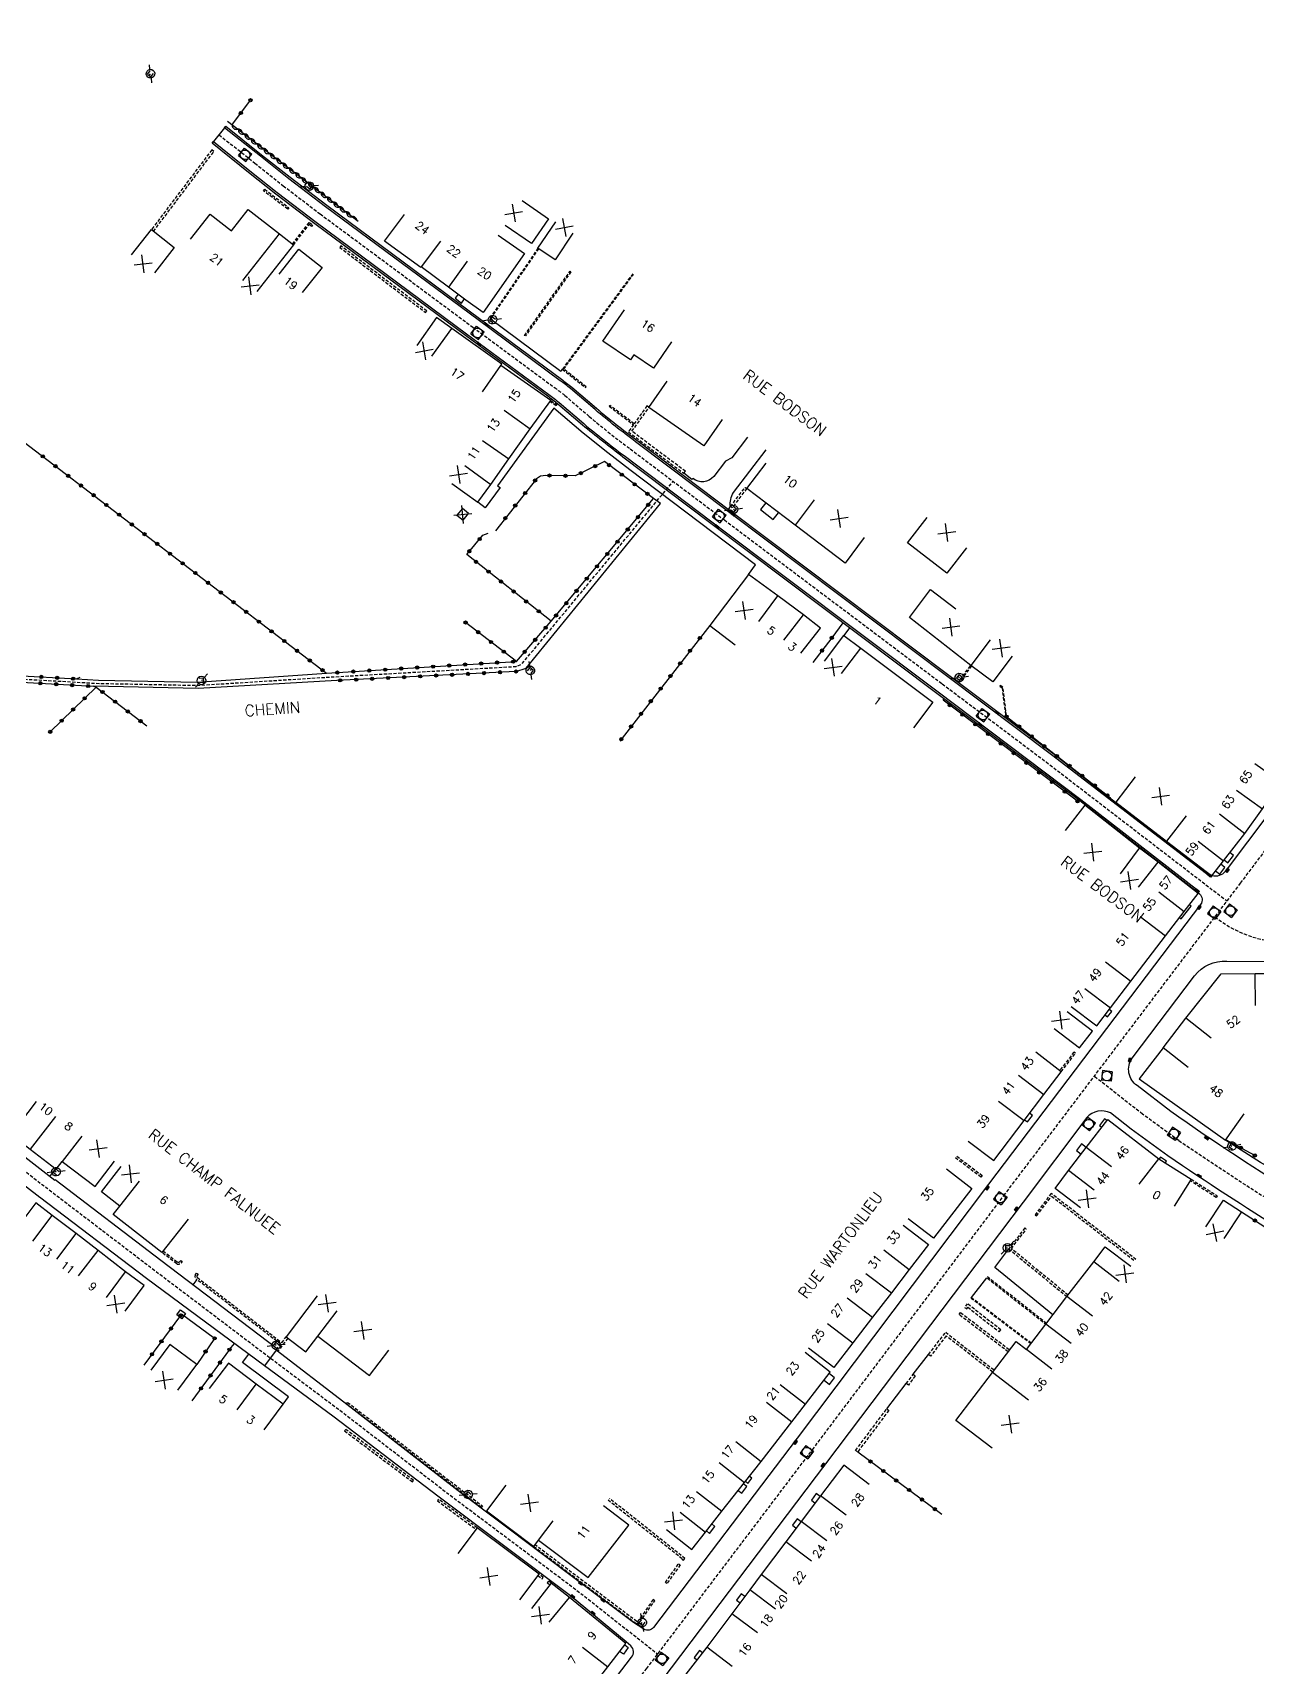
# Model space of a CAD drawing. Header units: millimetres. Extents: x 151000 to 152000, y 128000 to 129000.
# Drawn here: x 151188.7 to 151380.1, y 128369.6 to 128624.9 of the extents above; entities that cross this region are included whole.
import ezdxf
from ezdxf.enums import TextEntityAlignment as Align

# ---------------------------------------------------------------- set-up
doc = ezdxf.new("R2010")
doc.units = ezdxf.units.MM
doc.linetypes.add('DASHED', pattern=[0.75, 0.5, -0.25])
doc.layers.get('0').update_dxf_attribs({"linetype": 'CONTINUOUS'})
for name, color, linetype in [('W0001', 6, 'DASHED'), ('W0008', 7, 'CONTINUOUS'), ('W0100', 7, 'CONTINUOUS'), ('W0112', 1, 'DASHED'), ('W0310', 3, 'CONTINUOUS'), ('W0322', 7, 'CONTINUOUS'), ('W0334', 7, 'CONTINUOUS'), ('W0400', 7, 'CONTINUOUS'), ('W0420', 7, 'CONTINUOUS'), ('W0471', 7, 'CONTINUOUS'), ('W0989', 7, 'CONTINUOUS'), ('W0991', 7, 'CONTINUOUS'), ('W1102', 7, 'CONTINUOUS')]:
    doc.layers.add(name, color=color, linetype=linetype)
doc.styles.get("Standard").update_dxf_attribs({"font": 'romans.shx', "width": 0.85})

# ---------------------------------------------------------------- blocks, each defined once
blk = doc.blocks.new('t991o')
at = {"color": 0, "linetype": 'Continuous'}
for p, q in [((-1, 1), (1, -1)), ((-1, -1), (1, 1))]:
    blk.add_line(p, q, dxfattribs=at)
blk = doc.blocks.new('t322o')
at = {"color": 0, "linetype": 'Continuous'}
for radius in [0.25, 0.15]:
    blk.add_circle((0, 0), radius, dxfattribs=at)
blk = doc.blocks.new('T400')
for p, q in [((-0.15, 0.3), (0.15, 0.3)), ((-0.15, -0.25), (-0.15, 0.3)), ((-0.15, 0.15), (0.15, 0.15)), ((-0.15, 0), (0.15, 0)), ((0.15, 0.3), (0.15, -0.25)), ((-0.15, -0.15), (0.15, -0.15)), ((-0.15, -0.25), (-0.15, -0.3)), ((-0.15, -0.3), (0.15, -0.3)), ((0.15, -0.3), (0.15, -0.25))]:
    blk.add_line(p, q)
blk = doc.blocks.new('T420')
for p, q in [((0.75, 0.75), (-0.75, 0.75)), ((-0.75, 0.75), (-0.75, -0.75)), ((0.75, 0.75), (0.75, -0.75)), ((0.75, -0.75), (-0.75, -0.75))]:
    blk.add_line(p, q)
blk.add_ellipse((0, 0), major_axis=(-0.53, 0.53), ratio=1, start_param=3.926991, end_param=10.210176)
blk = doc.blocks.new('T471')
for p, q in [((-0.333334, 0.333334), (-0.333334, -0.333334)), ((-0.333334, 0.333334), (0.333334, 0.333334)), ((-0.333334, 0), (0, 0)), ((0.500001, 0.500001), (1.000002, 1.000002)), ((-0.500001, -0.500001), (-1.000002, -1.000002)), ((-0.333334, -0.333334), (0.333334, -0.333334))]:
    blk.add_line(p, q)
blk.add_ellipse((0, 0), major_axis=(0.471405, 0.471405), ratio=1, start_param=5.4977871438, end_param=11.780972451)
blk = doc.blocks.new('t310o')
at = {"color": 0, "linetype": 'Continuous'}
for centre, start, end in [((-0.5, 0.38), 216.8699, 323.1304), ((0.5, -0.37), 36.8699, 143.1303)]:
    blk.add_arc(centre, 0.625, start, end, dxfattribs=at)
blk = doc.blocks.new('t112o')
at = {"color": 0, "linetype": 'Continuous'}
for p, q in [((-0.5, 0.5), (0.5, 0.5)), ((-0.5, -0.5), (-0.5, 0.5)), ((0.5, 0.5), (0.5, -0.5)), ((0.5, -0.5), (-0.5, -0.5))]:
    blk.add_line(p, q, dxfattribs=at)

msp = doc.modelspace()

# ---------------------------------------------------------------- linework, layer by layer
at = {"layer": 'W0001'}
for points in [[(151000, 128063.57), (151007.7, 128072.57, -0.014129), (151030.72, 128098.23), (151041.39, 128108.99), (151066.77, 128133.56), (151094, 128160.02), (151135.56, 128200.27), (151168.58, 128232.25), (151184.95, 128248.08, 0.036459), (151220.09, 128286.47), (151229.42, 128298.33), (151236.3, 128307.09), (151250.81, 128325.6), (151258.3, 128335.11), (151284.65, 128369.35), (151310.56, 128403.55), (151340.46, 128443.24), (151377.44, 128492.04), (151405.37, 128529.14), (151427.29, 128558.13), (151437.72, 128571.91), (151466.57, 128609.89), (151496.08, 128648.71)], [(151217.84, 128608.95), (151223.44, 128604.5), (151227.88, 128600.98), (151233.63, 128596.58), (151257.5, 128578.89), (151270.31, 128569.41, -0.002006), (151271.88, 128568.22), (151275.69, 128564.94, 0.017737), (151282.09, 128559.87), (151296.79, 128548.78), (151330.84, 128523.17), (151347.06, 128510.98), (151375.33, 128489.26)], [(151574.13, 128381.63, -0.038079), (151555.81, 128382.02), (151536.63, 128386.11), (151531.49, 128386.98, -0.011931), (151498.77, 128393.68), (151478.27, 128398.56, -0.030967), (151456.49, 128405.33), (151443.75, 128410.88, -0.003059), (151423.7, 128419.62, -0.029029), (151394.44, 128434.89), (151385.82, 128440.11, -0.010056), (151367.79, 128451.84), (151362.13, 128455.95), (151354.58, 128461.87, 0.367001)]]:
    msp.add_lwpolyline(points, format="xyb", dxfattribs=at)
at = {"layer": 'W0001', "flags": 128}
for points in [[(151124.47, 128505.12), (151126.09, 128508.8), (151125.57, 128515.83), (151126.33, 128517.23, -0.11297), (151130.1, 128518.81), (151144.2, 128521.68, 0.041849), (151153.19, 128524.54, -0.106598), (151161.73, 128525.43), (151176.66, 128524.52), (151195.53, 128523.45), (151198.63, 128523.26), (151214.49, 128522.94), (151235.43, 128524.26), (151264.27, 128525.9), (151265.12, 128526.24), (151288.8, 128554.81)], [(151000, 128519.61), (151008.63, 128521.32), (151033.99, 128525.11), (151057.98, 128528.18), (151071.53, 128530.05), (151089.98, 128532.86, -0.07599), (151095.81, 128532.54, -0.154711), (151112.8, 128522.95, -0.107534), (151126.41, 128500.03, -0.006858), (151128.87, 128493.64, 0.142228), (151131.44, 128490.15), (151146.33, 128478.75), (151157.18, 128470.49), (151175.36, 128456.4), (151191.05, 128444.33), (151207.61, 128431.7), (151225.85, 128417.88), (151236.49, 128409.89), (151253.72, 128396.62), (151273.43, 128381.84), (151286.38, 128371.64)], [(151373.46, 128486.78, 0.171487), (151384.63, 128482.83), (151396.94, 128482.84), (151431.35, 128482.82), (151466.36, 128482.76), (151510.55, 128482.74), (151540.64, 128482.68), (151571.01, 128482.7), (151609.38, 128482.69), (151650.43, 128482.69), (151681.12, 128482.59), (151699.72, 128482.55), (151759.1, 128482.38), (151810.49, 128482.3), (151836.03, 128482.25), (151866.29, 128482.14)]]:
    msp.add_lwpolyline(points, format="xyb", dxfattribs=at)
at = {"layer": 'W0008'}
for points in [[(151402.97, 128530.95), (151375.04, 128493.85, -0.292004), (151372.96, 128493.21), (151372.79, 128492.98), (151347.9, 128512.1), (151331.68, 128524.29), (151297.64, 128549.89), (151282.93, 128561, -0.017755), (151276.6, 128566.01), (151272.76, 128569.31, 0.002053), (151271.15, 128570.53), (151258.33, 128580.01), (151234.47, 128597.7), (151228.74, 128602.08), (151224.31, 128605.6), (151218.71, 128610.03), (151216.97, 128607.87), (151222.63, 128603.3), (151226.9, 128599.91), (151233.02, 128595.28), (151256.52, 128577.85), (151269.37, 128568.36, -0.022036), (151270.97, 128567.1), (151274.81, 128563.82, 0.008447), (151281.12, 128558.82), (151294.85, 128548.48), (151329.97, 128522.06), (151352.49, 128505.12), (151371.03, 128490.74), (151370.84, 128490.51, -0.4035), (151371.32, 128488.94), (151338.07, 128445.05), (151308.16, 128405.36), (151285.72, 128375.8, -0.38971), (151284.22, 128375.54), (151282.62, 128376.57), (151274.1, 128382.94), (151255.18, 128397.11), (151237.34, 128410.98), (151226.74, 128419.08), (151226.79, 128419.15)], [(151226.91, 128419.3), (151208.73, 128433.09), (151192.26, 128445.72), (151192.19, 128445.6), (151158.44, 128471.81), (151147.45, 128480.23), (151132.53, 128491.56, -0.147697), (151130.18, 128496.14), (151129.82, 128496.06), (151127.94, 128500.53, 0.09875), (151113.94, 128523.92, 0.162739), (151096.23, 128533.88, 0.075332), (151089.26, 128534.15), (151071.31, 128531.48), (151057.81, 128529.68), (151033.95, 128526.98), (151024.74, 128525.6), (151007.9, 128522.72), (151000, 128521.22)], [(151444.92, 128413.59, -0.001003), (151425.31, 128422.15, -0.025219), (151396.01, 128437.44), (151387.18, 128442.83, -0.016325), (151366.55, 128456.37), (151361.29, 128460.43, -0.424644), (151360.52, 128464.69), (151370.27, 128477.59, -0.250105), (151375.29, 128479.86), (151396.7, 128479.82), (151429.03, 128479.79), (151466.36, 128479.72), (151510.33, 128479.7), (151540.02, 128479.62), (151561.33, 128479.64, -0.208669), (151572.15, 128474.89, -0.269554)], [(151267.68, 128352.05), (151282.27, 128371.15, 0.416368), (151282.18, 128372.9), (151281.44, 128373.56), (151272.76, 128380.74), (151252.25, 128396.12), (151235.64, 128408.79), (151224.96, 128416.67), (151206.49, 128430.31), (151189.81, 128442.99), (151189.84, 128442.94), (151155.92, 128469.17)], [(151512.55, 128361.07), (151534.64, 128373.01, 0.124571), (151538.55, 128376.2, 0.533402), (151536.04, 128383.25), (151530.98, 128384.11, -0.01194), (151498.11, 128390.84), (151477.59, 128395.72, -0.031068), (151455.39, 128402.63), (151442.57, 128408.18, -0.003166), (151422.5, 128416.92, -0.029043), (151392.92, 128432.37), (151384.28, 128437.6, -0.010086), (151366.1, 128449.43), (151360.36, 128453.6), (151357.11, 128456.15, 0.346275), (151353.44, 128455.42), (151343.47, 128442.23), (151312.59, 128401.34), (151283.95, 128363.48)]]:
    msp.add_lwpolyline(points, format="xyb", dxfattribs=at)
at = {"layer": 'W0100'}
for points in [[(151265.21, 128598.66), (151269.32, 128595.83), (151266.64, 128591.94), (151262.53, 128594.77)], [(151213.39, 128592.62), (151216.47, 128596.56), (151219.8, 128593.95), (151222.41, 128597.26), (151227.27, 128593.45), (151229.46, 128591.73), (151223.77, 128584.48)], [(151261.47, 128593.26), (151265.56, 128590.38), (151259.09, 128581.17), (151256.42, 128583.13), (151253.67, 128585.16), (151249.43, 128588.31), (151249.35, 128588.2), (151243.7, 128592.33), (151246.8, 128596.5)], [(151273.13, 128593.56), (151270.33, 128589.41), (151267.67, 128591.21), (151270.48, 128595.35)], [(151204.18, 128590.19), (151207.27, 128594.12), (151210.85, 128591.31), (151207.75, 128587.38)], [(151227.22, 128587.18), (151230.33, 128591.09), (151233.93, 128588.23), (151230.82, 128584.32)], [(151254.22, 128554.48), (151258.26, 128551.53), (151260.29, 128554.31), (151263.1, 128558.33), (151266.44, 128562.99), (151269.66, 128567.42), (151261.89, 128572.89), (151262.04, 128573.1), (151254.19, 128578.7), (151251.82, 128580.4), (151248.74, 128576.02)], [(151288.52, 128576.6), (151285.71, 128572.47), (151282.64, 128574.56), (151282.1, 128573.77), (151277.82, 128576.68), (151281.17, 128581.6)], [(151296.45, 128564.49), (151293.6, 128560.38), (151284.99, 128566.36), (151287.84, 128570.46)], [(151318.65, 128546.05), (151315.64, 128542.05), (151307.83, 128547.94), (151300.28, 128553.69), (151303.3, 128557.67)], [(151334.6, 128544.44), (151331.56, 128540.48), (151325.43, 128545.18), (151328.47, 128549.15)], [(151308.73, 128527.95), (151311.81, 128531.89), (151309.15, 128533.96), (151305.13, 128536.93), (151300.56, 128540.28), (151294.5, 128532.3), (151298.48, 128529.28)], [(151341.74, 128527.48), (151338.74, 128523.49), (151335.31, 128526.06), (151325.71, 128533.52), (151328.98, 128537.89), (151332.98, 128534.9)], [(151312.46, 128526.74), (151315.47, 128530.74), (151318.1, 128528.76), (151329.36, 128520.31), (151326.36, 128516.31)], [(151361, 128508.66), (151357.95, 128504.69), (151365.88, 128498.61), (151372.96, 128493.21), (151374.77, 128495.55), (151378.09, 128499.79), (151380.87, 128503.68), (151383.77, 128507.79), (151379.68, 128510.67)], [(151350.99, 128472.76), (151354.98, 128469.76), (151357.11, 128472.59), (151360.29, 128476.73), (151365.71, 128483.81), (151368.64, 128487.64), (151370.82, 128490.44), (151364.58, 128495.35), (151361.64, 128497.51), (151353.12, 128504.22), (151350.03, 128500.29)], [(151372.84, 128467.85), (151368.91, 128470.95), (151374.4, 128477.9), (151379.73, 128477.93), (151384.33, 128477.92), (151390.19, 128477.94), (151396.34, 128477.88), (151396.22, 128475.83), (151395.96, 128475.17), (151399.89, 128473.72), (151399.09, 128471.68), (151410.15, 128465.23), (151407.64, 128460.91)], [(151348.33, 128469.36), (151352.3, 128466.31), (151354.3, 128468.91), (151350.34, 128471.96)], [(151334.89, 128451.75), (151338.88, 128448.73), (151343.61, 128454.96), (151346.71, 128459.05), (151349.43, 128462.58), (151345.47, 128465.63)], [(151369.27, 128463.23), (151365.33, 128466.31), (151361.58, 128461.5), (151375.1, 128451.91), (151377.99, 128455.99)], [(151189.26, 128457.93), (151185.35, 128452.77), (151188.34, 128450.47), (151192.41, 128447.35), (151193.34, 128448.56), (151198.5, 128444.64), (151201.53, 128448.63)], [(151352.43, 128441.33), (151348.45, 128444.35), (151350.57, 128447.14), (151353.32, 128450.76), (151356.7, 128455.13), (151364.67, 128449), (151369.72, 128445.81), (151367.05, 128441.58)], [(151213.01, 128439.55), (151208.92, 128434.36), (151201.3, 128440.27), (151202.34, 128441.59), (151199.48, 128443.85), (151202.57, 128447.77)], [(151331.48, 128447.4), (151335.45, 128444.36), (151329.48, 128436.58), (151325.52, 128439.62)], [(151203.15, 128425.2), (151206.13, 128429.21), (151203.24, 128431.36), (151198.95, 128434.67), (151195.52, 128437.3), (151191.79, 128440.12), (151189.24, 128442.09), (151186.89, 128439), (151181.74, 128442.61), (151175.88, 128446.96), (151172.9, 128442.94)], [(151372.04, 128438.37), (151374.77, 128442.55), (151377.58, 128440.72), (151374.85, 128436.53)], [(151324.73, 128438.65), (151328.69, 128435.59), (151325.69, 128431.72), (151322.88, 128428.03), (151319.96, 128424.25), (151316.87, 128420.24), (151313.91, 128416.38), (151309.94, 128419.43)], [(151338.61, 128403.81), (151332.96, 128408.1), (151338.68, 128415.6), (151342.36, 128420.44), (151344.01, 128419.19), (151347.02, 128423.16), (151350.31, 128427.47), (151354.51, 128432.9), (151356.31, 128435.25), (151360.28, 128432.2)], [(151233.19, 128427.59), (151228.32, 128421.17), (151231.4, 128418.83), (151233.25, 128421.27), (151241.33, 128415.14), (151244.36, 128419.12)], [(151211.38, 128412.86), (151214.35, 128416.88), (151210.15, 128419.99), (151207.17, 128415.97)], [(151224.91, 128406.66), (151227.87, 128410.68), (151223.66, 128413.79), (151219.33, 128417.07), (151216.31, 128413.09)], [(151287.77, 128391.08), (151291.69, 128387.97), (151293.83, 128390.67), (151296.37, 128393.95), (151299.92, 128398.43), (151302.53, 128401.73), (151307.31, 128407.93), (151309.46, 128410.68), (151313.34, 128415.65), (151309.41, 128418.73)], [(151319.44, 128398.1), (151315.46, 128401.13), (151311.83, 128396.36), (151308.8, 128392.32), (151306.4, 128389.14), (151302.56, 128384.04), (151300.78, 128381.68), (151297.96, 128377.94), (151294.03, 128372.71), (151289.66, 128367.08), (151293.62, 128364.02)], [(151262.65, 128398.01), (151259.64, 128394.01), (151267.04, 128388.45), (151267.77, 128389.43), (151275.53, 128383.59), (151281.86, 128391.74), (151277.91, 128394.81)], [(151264.84, 128380.11), (151267.84, 128384.12), (151258.17, 128391.36), (151255.17, 128387.36)], [(151268.5, 128364.72), (151272.47, 128361.68), (151275.53, 128365.68), (151278.59, 128369.65), (151281.4, 128373.3), (151272.59, 128380.48), (151269.74, 128382.69), (151266.67, 128378.75)]]:
    msp.add_lwpolyline(points, dxfattribs=at)
msp.add_lwpolyline([(151255, 128549.52), (151255.96, 128548.75), (151256.83, 128549.78), (151255.87, 128550.56)], close=True, dxfattribs=at)
at = {"layer": 'W0112'}
for points in [[(151207.6, 128593.86), (151217.03, 128606.33), (151216.7, 128606.58), (151207.27, 128594.12)], [(151229.3, 128591.86), (151231.93, 128595.25), (151232.46, 128594.86), (151232.28, 128594.62), (151231.91, 128594.9)], [(151229.46, 128591.74), (151231.91, 128594.9)], [(151267.67, 128591.21), (151260.2, 128580.35), (151260.32, 128580.25), (151267.8, 128591.11)], [(151282.47, 128587.23), (151271.47, 128572.31), (151275.1, 128569.46), (151275.2, 128569.59), (151271.7, 128572.34), (151282.6, 128587.14)], [(151269.66, 128567.42), (151270.61, 128566.8), (151270.52, 128566.62), (151269.54, 128567.26)], [(151285.01, 128566.39), (151284.7, 128566.6), (151282.69, 128563.8), (151278.91, 128566.66), (151278.81, 128566.53), (151282.59, 128563.66), (151281.79, 128562.54), (151290.46, 128556.06), (151290.7, 128556.38), (151282.34, 128562.63), (151285.01, 128566.34)], [(151335.41, 128525.99), (151333.7, 128523.71), (151333.59, 128523.79), (151335.3, 128526.07)], [(151349.43, 128462.58), (151351.65, 128465.48), (151351.41, 128465.66), (151349.19, 128462.77)], [(151333.11, 128449.39), (151337.07, 128446.39), (151336.87, 128446.12), (151332.91, 128449.13)], [(151369.72, 128445.81), (151373.81, 128443.2), (151373.65, 128442.95), (151369.56, 128445.56)], [(151361.1, 128433.28), (151347.86, 128443.58), (151345.33, 128440.24), (151345.57, 128440.06), (151347.92, 128443.16), (151360.92, 128433.04)], [(151350.49, 128427.7), (151341.63, 128434.97), (151343.97, 128438.01), (151343.74, 128438.2), (151341.22, 128434.92), (151350.31, 128427.47)], [(151344.69, 128420.09), (151335.3, 128427.22), (151335.38, 128427.34), (151344.78, 128420.2)], [(151341.14, 128418.83), (151333.46, 128424.66), (151333.71, 128424.97), (151341.37, 128419.15)], [(151338.73, 128415.66), (151331.44, 128421.33), (151328.99, 128418.17), (151328.68, 128418.42), (151331.37, 128421.89), (151338.97, 128415.98)], [(151258.17, 128391.36), (151252.13, 128395.82), (151251.95, 128395.58), (151257.99, 128391.12)], [(151278.63, 128395.72), (151290.22, 128386.53), (151290.17, 128386.47), (151290.41, 128386.29), (151290.64, 128386.58), (151278.82, 128395.95)], [(151267.66, 128383.88), (151268.31, 128383.36), (151268.49, 128383.6), (151267.84, 128384.12)], [(151269.74, 128382.69), (151269.31, 128383.02), (151269.13, 128382.78), (151269.56, 128382.46)]]:
    msp.add_lwpolyline(points, dxfattribs=at)
for points in [[(151224.98, 128600.42), (151228.75, 128597.55), (151228.57, 128597.31), (151224.8, 128600.18)], [(151250.29, 128581.42), (151236.87, 128591.59), (151236.69, 128591.35), (151250.11, 128581.18)], [(151272.82, 128587.54), (151265.7, 128577.51), (151265.57, 128577.6), (151272.69, 128587.63)], [(151300.28, 128553.69), (151298.01, 128550.69), (151297.75, 128550.86), (151300.02, 128553.86)], [(151340.88, 128518.19), (151340.31, 128522.65), (151339.9, 128522.94), (151339.82, 128522.82), (151340.17, 128522.57), (151340.73, 128518.17)], [(151339.99, 128422.27), (151334.75, 128426.36), (151334.33, 128425.78), (151334.65, 128425.55), (151334.83, 128425.8), (151339.75, 128421.96)], [(151325.22, 128413.88), (151326.29, 128415.33), (151326.61, 128415.1), (151325.54, 128413.65)], [(151258.81, 128394.52), (151237.74, 128410.72), (151237.92, 128410.95), (151259, 128394.76)], [(151322.48, 128409.69), (151317.61, 128403.2), (151317.29, 128403.44), (151322.16, 128409.93)], [(151237.46, 128406.49), (151248.04, 128398.54), (151248.22, 128398.78), (151237.64, 128406.73)], [(151287.58, 128382.82), (151289.64, 128385.74), (151289.89, 128385.57), (151287.82, 128382.65)]]:
    msp.add_lwpolyline(points, close=True, dxfattribs=at)
for points in [[(151209.1, 128434.59), (151211.37, 128432.85, 0.260589), (151211.67, 128432.9), (151211.85, 128433.12), (151212.08, 128432.93), (151211.88, 128432.69, -0.300614), (151211.22, 128432.59), (151208.92, 128434.36)], [(151228.58, 128420.97), (151227.05, 128418.95), (151226.79, 128419.15), (151227.46, 128420.03), (151214.26, 128430.21, -0.348634), (151214.15, 128430.91), (151214.33, 128431.14), (151214.57, 128430.95), (151214.4, 128430.74, 0.317335), (151214.46, 128430.44), (151227.64, 128420.27), (151228.32, 128421.17)], [(151267.04, 128388.45), (151282.96, 128376.45, 0.38642), (151283.59, 128376.64), (151285.91, 128379.95), (151285.66, 128380.13), (151283.34, 128376.8, -0.363514), (151283.11, 128376.71), (151267.22, 128388.69)]]:
    msp.add_lwpolyline(points, format="xyb", dxfattribs=at)
at = {"layer": 'W0112', "flags": 128}
msp.add_lwpolyline([(151347.12, 128423.29), (151337.91, 128430.53), (151337.81, 128430.4), (151347.02, 128423.16)], dxfattribs=at)
at = {"layer": 'W0310'}
msp.add_lwpolyline([(151239.56, 128595.39), (151219.15, 128610.99)], dxfattribs=at)
at = {"layer": 'W0322'}
for points in [[(151219.84, 128610.46), (151222.76, 128614.34)], [(151126.93, 128520.17), (151149.06, 128524.74), (151154.52, 128526.9), (151183.65, 128563.8), (151234.61, 128524.83), (151264.3, 128526.69), (151269.75, 128532.95), (151285.74, 128552.14), (151278.04, 128557.89), (151273.5, 128555.65), (151268.9, 128555.72), (151268.09, 128555.63), (151267.42, 128555.19), (151261.02, 128547.1)], [(151269.75, 128532.95), (151256.53, 128543.39), (151259.04, 128546.38), (151259.89, 128546.7)], [(151264.3, 128526.69), (151256.36, 128532.76)], [(151294.5, 128532.3), (151280.46, 128514.24)], [(151313.57, 128530.36), (151310.6, 128526.49)], [(151157.61, 128526), (151162.11, 128525.86), (151176.67, 128525.02), (151195.56, 128523.95), (151196.13, 128524.21)], [(151169.16, 128517.53), (151161.23, 128523.63), (151161.68, 128524.93), (151176.66, 128524.02), (151198.25, 128522.79), (151198.63, 128522.66), (151206.57, 128516.6)], [(151264.23, 128525.11), (151236.25, 128523.69)], [(151198.63, 128522.66), (151191.47, 128515.68)], [(151351.98, 128504.83), (151330.98, 128520.63)], [(151340.85, 128518.18), (151340.87, 128518.06), (151357.14, 128505.36)], [(151379.67, 128449.52), (151375.15, 128451.95)], [(151377.58, 128440.72), (151381.22, 128438.35)], [(151211.81, 128424.5), (151206.11, 128416.75)], [(151219.47, 128419.18), (151213.61, 128411.21)], [(151217.15, 128420.94), (151214.35, 128416.88)], [(151317.62, 128403.2), (151330.76, 128393.47)]]:
    msp.add_lwpolyline(points, dxfattribs=at)
at = {"layer": 'W0334'}
for points in [[(151218.71, 128610.03), (151218.9, 128610.27), (151224.49, 128605.83), (151228.93, 128602.32), (151234.66, 128597.94), (151258.51, 128580.25), (151271.33, 128570.77, -0.002061), (151272.95, 128569.54), (151276.8, 128566.23, 0.017754), (151283.1, 128561.24), (151297.82, 128550.13), (151331.86, 128524.53), (151348.09, 128512.34), (151357.92, 128504.7)], [(151370.84, 128490.51), (151352.31, 128504.88), (151329.79, 128521.82), (151294.67, 128548.24), (151280.94, 128558.58, -0.008447), (151274.61, 128563.6), (151270.77, 128566.87, 0.022036), (151269.19, 128568.11), (151256.34, 128577.61), (151232.83, 128595.05), (151226.71, 128599.68), (151222.44, 128603.07), (151216.78, 128607.64), (151216.97, 128607.87)], [(151300.43, 128561.73), (151297.96, 128558.47), (151296.97, 128557.96), (151295.13, 128555.57, -0.408001), (151291.88, 128555.24), (151291.73, 128555.09), (151290.46, 128556.06)], [(151297.75, 128550.86, -0.179184), (151298.21, 128553.05), (151303.3, 128559.74)], [(151415.58, 128429.12), (151415.19, 128428.4, -0.016165), (151396.65, 128438.5), (151387.82, 128443.89, -0.004994), (151380.57, 128448.43), (151375.1, 128451.91)]]:
    msp.add_lwpolyline(points, format="xyb", dxfattribs=at)
for points in [[(151249.86, 128586.68), (151253.04, 128584.32)], [(151255.19, 128584.04), (151254.73, 128583.42), (151255.72, 128582.66), (151256.19, 128583.3)], [(151271.47, 128572.31), (151271.23, 128571.99), (151260.23, 128580.14), (151260.32, 128580.25)], [(151300.56, 128540.28), (151301.67, 128541.79), (151282, 128556.62), (151278.57, 128559.26), (151274.75, 128562.35), (151270.14, 128566.23), (151261.32, 128554.13), (151261.75, 128553.86), (151259.42, 128550.69), (151258.26, 128551.53)], [(151264.23, 128525.11), (151265.81, 128525.64), (151286.8, 128551.36), (151285.74, 128552.14)], [(151303.25, 128551.43), (151302.45, 128550.39), (151304.41, 128548.83), (151305.23, 128549.91)], [(151315.32, 128532.7), (151313.57, 128530.36)], [(151316.35, 128531.93), (151315.47, 128530.74)], [(151195.56, 128523.95), (151199.01, 128523.73), (151214.43, 128523.44), (151234.61, 128524.83)], [(151236.25, 128523.69), (151214.56, 128522.44), (151198.25, 128522.79)], [(151374.87, 128495.68), (151375.43, 128495.24), (151376.33, 128496.37), (151375.76, 128496.81)], [(151373.54, 128493.96), (151374.21, 128493.45), (151375.01, 128494.5), (151374.35, 128495.01)], [(151367.89, 128486.66), (151368.16, 128486.46), (151369.71, 128488.45), (151369.44, 128488.67)], [(151356.26, 128471.46), (151356.66, 128471.16), (151357.31, 128472.02), (151356.91, 128472.32)], [(151365.33, 128466.31), (151368.91, 128470.95)], [(151343.69, 128455.07), (151344.13, 128454.74), (151344.92, 128455.77), (151344.48, 128456.11)], [(151356.56, 128454.95), (151356.19, 128455.24), (151355.4, 128454.18), (151355.75, 128453.91)], [(151353.32, 128450.77), (151352.6, 128451.32), (151351.79, 128450.29), (151352.54, 128449.73)], [(151192.28, 128447.45), (151191.37, 128446.23)], [(151365.69, 128448.35), (151365.87, 128448.64), (151364.91, 128449.27), (151364.72, 128448.97)], [(151348.13, 128424.61), (151339.07, 128432), (151341.22, 128434.92)], [(151214.38, 128430.13), (151213.72, 128429.31)], [(151335.38, 128427.34), (151337.81, 128430.4)], [(151217.15, 128420.94), (151211.98, 128424.73), (151211.81, 128424.5)], [(151219.47, 128419.18), (151220.24, 128420.16)], [(151227.87, 128410.68), (151228.67, 128411.8), (151221.5, 128417.17), (151222.5, 128418.49)], [(151326.29, 128415.33), (151328.68, 128418.42)], [(151312.38, 128414.42), (151313.23, 128413.76), (151314.01, 128414.79), (151313.18, 128415.44)], [(151322.16, 128409.93), (151325.22, 128413.88)], [(151300.07, 128398.62), (151300.48, 128398.29), (151301.07, 128399.1), (151300.68, 128399.4)], [(151298.94, 128397.2), (151299.5, 128396.76), (151300.28, 128397.79), (151299.75, 128398.21)], [(151311.75, 128396.25), (151311.15, 128396.69), (151310.4, 128395.65), (151310.98, 128395.22)], [(151293.99, 128390.88), (151294.48, 128390.49), (151295.31, 128391.57), (151294.82, 128391.95)], [(151308.78, 128392.29), (151308.19, 128392.74), (151307.42, 128391.74), (151308.02, 128391.29)], [(151299.98, 128380.63), (151299.44, 128381.04), (151298.7, 128380.07), (151299.25, 128379.66)], [(151281.23, 128373.08), (151281.77, 128372.66), (151281.01, 128371.6), (151280.43, 128372.04)], [(151293.36, 128371.84), (151292.93, 128372.17), (151292.06, 128371.07), (151292.49, 128370.73)]]:
    msp.add_lwpolyline(points, dxfattribs=at)
at = {"layer": 'W0334', "flags": 128}
for points in [[(151330.98, 128520.63), (151331.12, 128520.82)], [(151226.74, 128419.08), (151224.96, 128416.67)]]:
    msp.add_lwpolyline(points, dxfattribs=at)
at = {"layer": 'W1102'}
for p, q in [((151221.58, 128586.2), (151227.27, 128593.45)), ((151252.42, 128592.32), (151249.43, 128588.31)), ((151256.62, 128589.19), (151253.67, 128585.16)), ((151251.1, 128574.36), (151254.19, 128578.7)), ((151262.38, 128565.91), (151266.44, 128562.99)), ((151259, 128561.19), (151263.1, 128558.33)), ((151256.26, 128557.26), (151260.29, 128554.31)), ((151310.84, 128551.93), (151307.83, 128547.94)), ((151302.16, 128532.91), (151305.13, 128536.93)), ((151306.07, 128530.02), (151309.15, 128533.96)), ((151338.32, 128530.06), (151335.31, 128526.06)), ((151315.1, 128524.77), (151318.1, 128528.76)), ((151376.8, 128506.59), (151380.87, 128503.68)), ((151368.92, 128502.57), (151365.88, 128498.61)), ((151374.15, 128502.88), (151378.09, 128499.79)), ((151370.81, 128498.6), (151374.77, 128495.55)), ((151358.68, 128493.48), (151361.64, 128497.51)), ((151361.49, 128491.42), (151364.58, 128495.35)), ((151364.66, 128490.68), (151368.64, 128487.64)), ((151361.74, 128486.85), (151365.71, 128483.81)), ((151356.32, 128479.78), (151360.29, 128476.73)), ((151379.76, 128472.93), (151379.73, 128477.93)), ((151353.12, 128475.6), (151357.11, 128472.59)), ((151342.73, 128462.08), (151346.71, 128459.05)), ((151339.62, 128457.98), (151343.61, 128454.96)), ((151192.31, 128455.62), (151188.34, 128450.47)), ((151196.39, 128452.52), (151193.34, 128448.56)), ((151357.3, 128447.73), (151353.32, 128450.76)), ((151354.55, 128444.11), (151350.57, 128447.14)), ((151361.62, 128445.03), (151364.67, 128449)), ((151188.77, 128436.13), (151191.79, 128440.12)), ((151192.48, 128433.33), (151195.52, 128437.3)), ((151195.89, 128430.71), (151198.95, 128434.67)), ((151321.73, 128434.78), (151325.69, 128431.72)), ((151358.46, 128429.84), (151354.51, 128432.9)), ((151200.26, 128427.35), (151203.24, 128431.36)), ((151318.9, 128431.05), (151322.88, 128428.03)), ((151316, 128427.3), (151319.96, 128424.25)), ((151354.29, 128424.43), (151350.31, 128427.47)), ((151312.91, 128423.29), (151316.87, 128420.24)), ((151351, 128420.12), (151347.02, 128423.16)), ((151347.98, 128416.15), (151344.01, 128419.19)), ((151344.3, 128411.31), (151338.68, 128415.6)), ((151220.69, 128409.77), (151223.66, 128413.79)), ((151305.52, 128413.76), (151309.46, 128410.68)), ((151303.36, 128410.98), (151307.31, 128407.93)), ((151298.6, 128404.83), (151302.53, 128401.73)), ((151296, 128401.54), (151299.92, 128398.43)), ((151292.42, 128397.02), (151296.37, 128393.95)), ((151315.81, 128393.33), (151311.83, 128396.36)), ((151289.91, 128393.78), (151293.83, 128390.67)), ((151312.8, 128389.31), (151308.8, 128392.32)), ((151310.39, 128386.12), (151306.4, 128389.14)), ((151306.55, 128381.03), (151302.56, 128384.04)), ((151304.77, 128378.67), (151300.78, 128381.68)), ((151269.43, 128376.6), (151272.59, 128380.48)), ((151301.95, 128374.93), (151297.96, 128377.94)), ((151274.63, 128372.7), (151278.59, 128369.65)), ((151298.03, 128369.71), (151294.03, 128372.71))]:
    msp.add_line(p, q, dxfattribs=at)
msp.add_lwpolyline([(151259.01, 128568.8), (151261.89, 128572.89)], dxfattribs=at)
at = {"layer": 'W1102', "flags": 128}
for points in [[(151202.34, 128441.59), (151205.43, 128445.52)], [(151233.25, 128421.27), (151236.27, 128425.26)], [(151267.77, 128389.43), (151270.04, 128392.44)]]:
    msp.add_lwpolyline(points, dxfattribs=at)

# ---------------------------------------------------------------- block references
at = {"layer": 'W0112', "rotation": 143.512409058944}
msp.add_blockref('t112o', (151211.92, 128424.7), dxfattribs=at)
at = {"layer": 'W0310', "rotation": 142.610223195682}
for p in [(151220.69, 128609.81), (151221.68, 128609.05), (151222.68, 128608.29), (151223.67, 128607.53), (151224.66, 128606.77), (151225.66, 128606.01), (151226.65, 128605.25), (151227.64, 128604.49), (151228.64, 128603.74), (151229.63, 128602.98), (151230.62, 128602.22), (151231.62, 128601.46), (151232.61, 128600.7), (151233.6, 128599.94), (151234.6, 128599.18), (151235.59, 128598.42), (151236.58, 128597.66), (151237.57, 128596.9), (151238.57, 128596.15)]:
    msp.add_blockref('t310o', p, dxfattribs=at)
at = {"layer": 'W0322'}
for p, rotation in [((151222.76, 128614.34), 53.03943501219781), ((151221.26, 128612.34), 53.03943501219781), ((151190.31, 128558.71), 322.592780301823), ((151192.29, 128557.19), 322.592780301823), ((151276.61, 128557.19), 206.2156446829582), ((151278.77, 128557.34), 143.2418166189405), ((151194.28, 128555.67), 322.592780301823), ((151196.27, 128554.15), 322.592780301823), ((151267.22, 128554.94), 231.6237481423286), ((151269.47, 128555.72), 179.1308150537258), ((151271.97, 128555.68), 179.1308150537258), ((151274.37, 128556.08), 206.2156446829582), ((151280.77, 128555.85), 143.2418166189405), ((151282.77, 128554.35), 143.2418166189405), ((151198.25, 128552.64), 322.592780301823), ((151265.67, 128552.98), 231.6237481423286), ((151284.77, 128552.86), 143.2418166189405), ((151200.24, 128551.12), 322.592780301823), ((151202.22, 128549.6), 322.592780301823), ((151262.57, 128549.06), 231.6237481423286), ((151264.12, 128551.02), 231.6237481423286), ((151283.3, 128549.22), 50.20365264168589), ((151284.9, 128551.14), 50.20365264168589), ((151204.21, 128548.08), 322.592780301823), ((151206.19, 128546.56), 322.592780301823), ((151281.7, 128547.3), 50.20365264168589), ((151208.18, 128545.04), 322.592780301823), ((151256.95, 128543.89), 49.9265749928904), ((151258.56, 128545.8), 49.9265749928904), ((151280.1, 128545.38), 50.20365264168589), ((151210.17, 128543.52), 322.592780301823), ((151212.15, 128542), 322.592780301823), ((151257.98, 128542.24), 141.710468960819), ((151276.9, 128541.54), 50.20365264168589), ((151278.5, 128543.46), 50.20365264168589), ((151214.14, 128540.49), 322.592780301823), ((151216.12, 128538.97), 322.592780301823), ((151259.94, 128540.7), 141.710468960819), ((151261.9, 128539.15), 141.710468960819), ((151275.3, 128539.61), 50.20365264168589), ((151218.11, 128537.45), 322.592780301823), ((151263.87, 128537.6), 141.710468960819), ((151273.7, 128537.69), 50.20365264168589), ((151220.1, 128535.93), 322.592780301823), ((151222.08, 128534.41), 322.592780301823), ((151265.83, 128536.05), 141.710468960819), ((151267.79, 128534.5), 141.710468960819), ((151270.5, 128533.85), 50.20365264168589), ((151272.1, 128535.77), 50.20365264168589), ((151224.07, 128532.89), 322.592780301823), ((151226.05, 128531.37), 322.592780301823), ((151256.36, 128532.76), 142.634988199983), ((151258.34, 128531.24), 142.634988199983), ((151268.88, 128531.95), 48.9831460920722), ((151228.04, 128529.86), 322.592780301823), ((151260.33, 128529.72), 142.634988199983), ((151267.24, 128530.06), 48.9831460920722), ((151292.97, 128530.33), 232.124479913851), ((151313.57, 128530.36), 232.583887128003), ((151230.02, 128528.34), 322.592780301823), ((151232.01, 128526.82), 322.592780301823), ((151253.8, 128526.03), 3.581103795343902), ((151256.29, 128526.19), 3.581103795343902), ((151258.79, 128526.34), 3.581103795343902), ((151261.28, 128526.5), 3.581103795343902), ((151262.32, 128528.2), 142.634988199983), ((151263.78, 128526.65), 3.581103795343902), ((151265.6, 128528.18), 48.9831460920722), ((151289.9, 128526.38), 232.124479913851), ((151291.43, 128528.35), 232.124479913851), ((151312.05, 128528.38), 232.583887128003), ((151190.07, 128524.26), 356.7616006171441), ((151192.56, 128524.12), 356.7616006171441), ((151195.06, 128523.98), 356.7616006171441), ((151234, 128525.3), 322.592780301823), ((151236.33, 128524.94), 3.581103795343902), ((151236.77, 128523.72), 182.908390479581), ((151238.83, 128525.09), 3.581103795343902), ((151239.27, 128523.84), 182.908390479581), ((151241.32, 128525.25), 3.581103795343902), ((151241.76, 128523.97), 182.908390479581), ((151243.82, 128525.4), 3.581103795343902), ((151244.26, 128524.1), 182.908390479581), ((151246.31, 128525.56), 3.581103795343902), ((151246.76, 128524.22), 182.908390479581), ((151248.81, 128525.72), 3.581103795343902), ((151249.25, 128524.35), 182.908390479581), ((151251.3, 128525.87), 3.581103795343902), ((151251.75, 128524.48), 182.908390479581), ((151254.25, 128524.6), 182.908390479581), ((151256.74, 128524.73), 182.908390479581), ((151259.24, 128524.86), 182.908390479581), ((151261.74, 128524.99), 182.908390479581), ((151264.23, 128525.11), 182.908390479581), ((151288.36, 128524.41), 232.124479913851), ((151189.91, 128523.27), 356.7316277302723), ((151192.4, 128523.12), 356.7316277302723), ((151194.9, 128522.98), 356.7316277302723), ((151196.84, 128520.92), 224.304631623442), ((151197.39, 128522.84), 356.7316277302723), ((151199.62, 128521.91), 322.6314889178186), ((151286.83, 128522.43), 232.124479913851), ((151195.05, 128519.17), 224.304631623442), ((151201.6, 128520.39), 322.6314889178186), ((151203.59, 128518.87), 322.6314889178186), ((151283.76, 128518.49), 232.124479913851), ((151285.29, 128520.46), 232.124479913851), ((151332, 128519.86), 143.049461131043), ((151334, 128518.36), 143.049461131043), ((151193.26, 128517.43), 224.304631623442), ((151205.58, 128517.36), 322.6314889178186), ((151282.22, 128516.51), 232.124479913851), ((151336, 128516.85), 143.049461131043), ((151340.87, 128518.06), 322.012164583917), ((151342.84, 128516.52), 322.012164583917), ((151191.47, 128515.68), 224.304631623442), ((151280.69, 128514.54), 232.124479913851), ((151337.99, 128515.35), 143.049461131043), ((151339.99, 128513.85), 143.049461131043), ((151344.81, 128514.98), 322.012164583917), ((151346.78, 128513.44), 322.012164583917), ((151341.99, 128512.35), 143.049461131043), ((151343.99, 128510.84), 143.049461131043), ((151348.75, 128511.9), 322.012164583917), ((151345.98, 128509.34), 143.049461131043), ((151350.72, 128510.36), 322.012164583917), ((151352.69, 128508.83), 322.012164583917), ((151347.98, 128507.84), 143.049461131043), ((151349.98, 128506.33), 143.049461131043), ((151354.66, 128507.29), 322.012164583917), ((151356.63, 128505.75), 322.012164583917), ((151351.98, 128504.83), 143.049461131043), ((151377.47, 128450.71), 151.679407492868), ((151379.67, 128449.52), 151.679407492868), ((151379.68, 128439.35), 326.909617189088), ((151211.81, 128424.5), 233.6670116483471), ((151210.33, 128422.48), 233.6670116483471), ((151208.84, 128420.47), 233.6670116483471), ((151215.73, 128418.88), 235.447806092383), ((151217.15, 128420.94), 235.447806092383), ((151219.47, 128419.18), 233.6670116483471), ((151207.36, 128418.45), 233.6670116483471), ((151217.99, 128417.16), 233.6670116483471), ((151216.51, 128415.15), 233.6670116483471), ((151215.03, 128413.13), 233.6670116483471), ((151319.62, 128401.71), 323.4732230193131), ((151321.63, 128400.23), 323.4732230193131), ((151323.64, 128398.74), 323.4732230193131), ((151325.65, 128397.25), 323.4732230193131), ((151327.66, 128395.76), 323.4732230193131), ((151329.67, 128394.27), 323.4732230193131)]:
    msp.add_blockref('t322o', p, dxfattribs=dict(at, rotation=rotation))
at = {"layer": 'W0400'}
for p, rotation in [((151259.59, 128579.28), 233.520360364741), ((151258.43, 128576.26), 233.520360364741), ((151298.12, 128549.68), 233.044894384005), ((151295.6, 128547.74), 233.044894384005), ((151339.42, 128518.66), 233.053548864876), ((151336.76, 128516.8), 233.053548864876), ((151372.5, 128493.37), 52.45706454262006), ((151375.37, 128494.05), 323.039876333077), ((151370.6, 128490.92), 52.45706454262006), ((151370.99, 128488.25), 142.8568471705341), ((151360.17, 128464.44), 344.671654524053), ((151372.16, 128452.23), 55.51693794148702), ((151337.86, 128444.44), 142.9335952347791), ((151371, 128446.32), 55.51693794148702), ((151342.42, 128441.14), 142.9335952347791), ((151307.88, 128404.72), 142.788757902319), ((151312.22, 128401.1), 142.788757902319), ((151273.09, 128380.6), 230.420532543494), ((151274.32, 128382.68), 230.420532543494), ((151276.27, 128378.01), 230.420532543494), ((151277.81, 128380.06), 230.420532543494)]:
    msp.add_blockref('T400', p, dxfattribs=dict(at, rotation=rotation))
at = {"layer": 'W0420'}
for p, rotation in [((151221.91, 128605.81), 141.105053934583), ((151258.23, 128577.99), 143.54350679476), ((151296.01, 128549.4), 143.055026519329), ((151337.2, 128518.3), 143.053548864876), ((151373.33, 128487.46), 52.8568471705341), ((151375.86, 128487.75), 52.8568471705341), ((151356.54, 128461.93), 353.735695874119), ((151353.72, 128454.41), 231.829945962812), ((151367.01, 128452.9), 325.516937941487), ((151339.9, 128442.85), 53.0030323436682), ((151309.69, 128403.18), 52.8994068689093), ((151287.04, 128370.89), 53.04463976001811)]:
    msp.add_blockref('T420', p, dxfattribs=dict(at, rotation=rotation))
at = {"layer": 'W0471'}
for p, rotation in [((151207.13, 128618.48), 51.80591803195371), ((151231.96, 128600.92), 141.105053934583), ((151260.57, 128580.06), 322.6150566473831), ((151298.21, 128550.41), 143.055026519329), ((151266.47, 128525.28), 232.124479913851), ((151215.09, 128523.71), 183.257875657156), ((151333.52, 128524.16), 323.092991216412), ((151376.1, 128450.97), 327.387511685048), ((151192.38, 128446.97), 322.5252395488189), ((151226.78, 128419.87), 322.336959202476), ((151256.77, 128396.56), 322.139520913281), ((151283.97, 128376.57), 53.39392307857329)]:
    msp.add_blockref('T471', p, dxfattribs=dict(at, rotation=rotation))
msp.add_blockref('T471', (151341.04, 128435.1), dxfattribs=at)
at = {"layer": 'W0991'}
for p, rotation in [((151263.87, 128596.72), 325.4228259792187), ((151271.8, 128594.45), 55.90727433177052), ((151205.97, 128588.78), 51.81317256198857), ((151222.68, 128585.34), 51.90325581834153), ((151249.92, 128575.19), 54.89413488439308), ((151255.24, 128555.87), 323.8524094478777), ((151255.91, 128549.65), 49.89687297164978), ((151314.74, 128548.99), 53.00088023090701), ((151331.54, 128546.8), 52.49591235081927), ((151299.88, 128534.65), 52.81922130511709), ((151332.2, 128532.05), 53.0269736959897), ((151340.03, 128528.77), 53.01917244635847), ((151313.78, 128525.76), 53.06887657004305), ((151364.96, 128505.61), 52.47574931542197), ((151354.36, 128496.89), 51.78741095716872), ((151360.09, 128492.45), 53.72443885639019), ((151349.33, 128470.66), 322.4201343615963), ((151198.96, 128450.57), 52.82328518937356), ((151204, 128446.65), 51.75976877783555), ((151353.49, 128442.72), 322.7226603864351), ((151373.44, 128437.45), 56.85189702165602), ((151359.37, 128431.02), 322.5085242585344), ((151201.7, 128426.27), 53.37528800963689), ((151234.73, 128426.42), 52.80944913116629), ((151240.31, 128422.19), 52.8094491301913), ((151209.27, 128414.41), 53.51240905913382), ((151341.45, 128407.56), 322.7892699045388), ((151266.35, 128395.23), 53.04933765429985), ((151288.84, 128392.43), 321.5821248734694), ((151260.01, 128383.74), 53.16074160257931), ((151268.05, 128377.68), 52.14537297269333)]:
    msp.add_blockref('t991o', p, dxfattribs=dict(at, rotation=rotation))

# ---------------------------------------------------------------- texts
at = {"layer": 'W0989'}
for s, rotation, p in [('RUE BODSON', 323.0379, (151306.24, 128567.07)), ('CHEMIN', 3.9448, (151226.18, 128519.26)), ('RUE BODSON', 323.0837, (151355.85, 128491.1)), ('RUE CHAMP FALNUEE', 322.3875, (151217.1, 128445.46)), ('RUE WARTONLIEU', 52.9571, (151314.94, 128435.51))]:
    msp.add_text(s, height=1.75, rotation=rotation, dxfattribs=at).set_placement(p, align=Align.MIDDLE)
at = {"layer": 'W0991'}
for s, rotation, p in [('24', 323.3431, (151249.61, 128594.41)), ('21', 321.9033, (151217.48, 128589.41)), ('22', 323.3431, (151254.52, 128590.75)), ('20', 324.9357, (151259.34, 128587.28)), ('19', 321.5285, (151229.02, 128585.75)), ('16', 325.7856, (151284.84, 128579.1)), ('17', 324.8941, (151255.05, 128571.58)), ('15', 54.8955, (151263.94, 128568.13)), ('14', 325.2528, (151292.14, 128567.48)), ('13', 54.3651, (151260.69, 128563.55)), ('11', 55.0888, (151257.63, 128559.22)), ('10', 322.7202, (151307.07, 128554.8)), ('5', 323.5032, (151304.12, 128531.47)), ('3', 322.0516, (151307.4, 128528.98)), ('1', 323.093, (151320.73, 128520.54)), ('65', 54.8162, (151378.24, 128508.63)), ('63', 54.3903, (151375.48, 128504.73)), ('61', 52.0082, (151372.48, 128500.74)), ('59', 52.714, (151369.9, 128497.41)), ('57', 52.1942, (151365.78, 128492.12)), ('55', 52.6098, (151363.2, 128488.76)), ('51', 52.5384, (151359.03, 128483.31)), ('49', 52.5527, (151354.72, 128477.69)), ('47', 53.08, (151352.05, 128474.18)), ('52', 36.2642, (151376.3, 128470.39)), ('43', 52.4432, (151344.1, 128463.85)), ('41', 52.8077, (151341.18, 128460.03)), ('48', 320.2736, (151373.63, 128459.61)), ('10', 322.8233, (151190.79, 128456.77)), ('39', 52.7997, (151337.26, 128454.86)), ('8', 322.8233, (151194.35, 128454.07)), ('46', 52.4305, (151358.97, 128449.91)), ('44', 52.8155, (151355.92, 128445.92)), ('6', 321.7598, (151209.22, 128442.54)), ('35', 52.5257, (151328.5, 128443.51)), ('0', 327.5734, (151364.34, 128443.31)), ('33', 52.2641, (151323.23, 128436.71)), ('13', 322.8551, (151190.63, 128434.73)), ('11', 322.5498, (151194.19, 128432.02)), ('31', 52.729, (151320.32, 128432.91)), ('9', 322.3667, (151198.08, 128429.03)), ('29', 52.3486, (151317.45, 128429.18)), ('42', 52.3124, (151356.38, 128427.14)), ('27', 52.3622, (151314.46, 128425.3)), ('25', 52.4667, (151311.43, 128421.36)), ('40', 52.6366, (151352.64, 128422.28)), ('38', 52.7893, (151349.49, 128418.14)), ('23', 51.9757, (151307.46, 128416.24)), ('36', 52.7893, (151346.14, 128413.73)), ('5', 322.8201, (151218.5, 128411.43)), ('21', 52.048, (151304.44, 128412.37)), ('3', 323.5985, (151222.8, 128408.21)), ('19', 52.2973, (151300.98, 128407.91)), ('17', 51.7288, (151297.3, 128403.18)), ('15', 51.6186, (151294.21, 128399.28)), ('13', 52.1935, (151291.17, 128395.4)), ('28', 52.7223, (151317.63, 128395.71)), ('11', 53.0493, (151274.79, 128390.66)), ('26', 53.1009, (151314.31, 128391.32)), ('24', 52.9238, (151311.59, 128387.72)), ('22', 52.9834, (151308.47, 128383.58)), ('20', 53.0094, (151305.66, 128379.85)), ('18', 52.9693, (151303.36, 128376.8)), ('9', 50.8434, (151276.13, 128374.54)), ('16', 53.0949, (151299.99, 128372.32)), ('7', 52.3568, (151273.09, 128370.71))]:
    msp.add_text(s, height=1.25, rotation=rotation, dxfattribs=at).set_placement(p, align=Align.MIDDLE)

doc.saveas('drawing.dxf')
